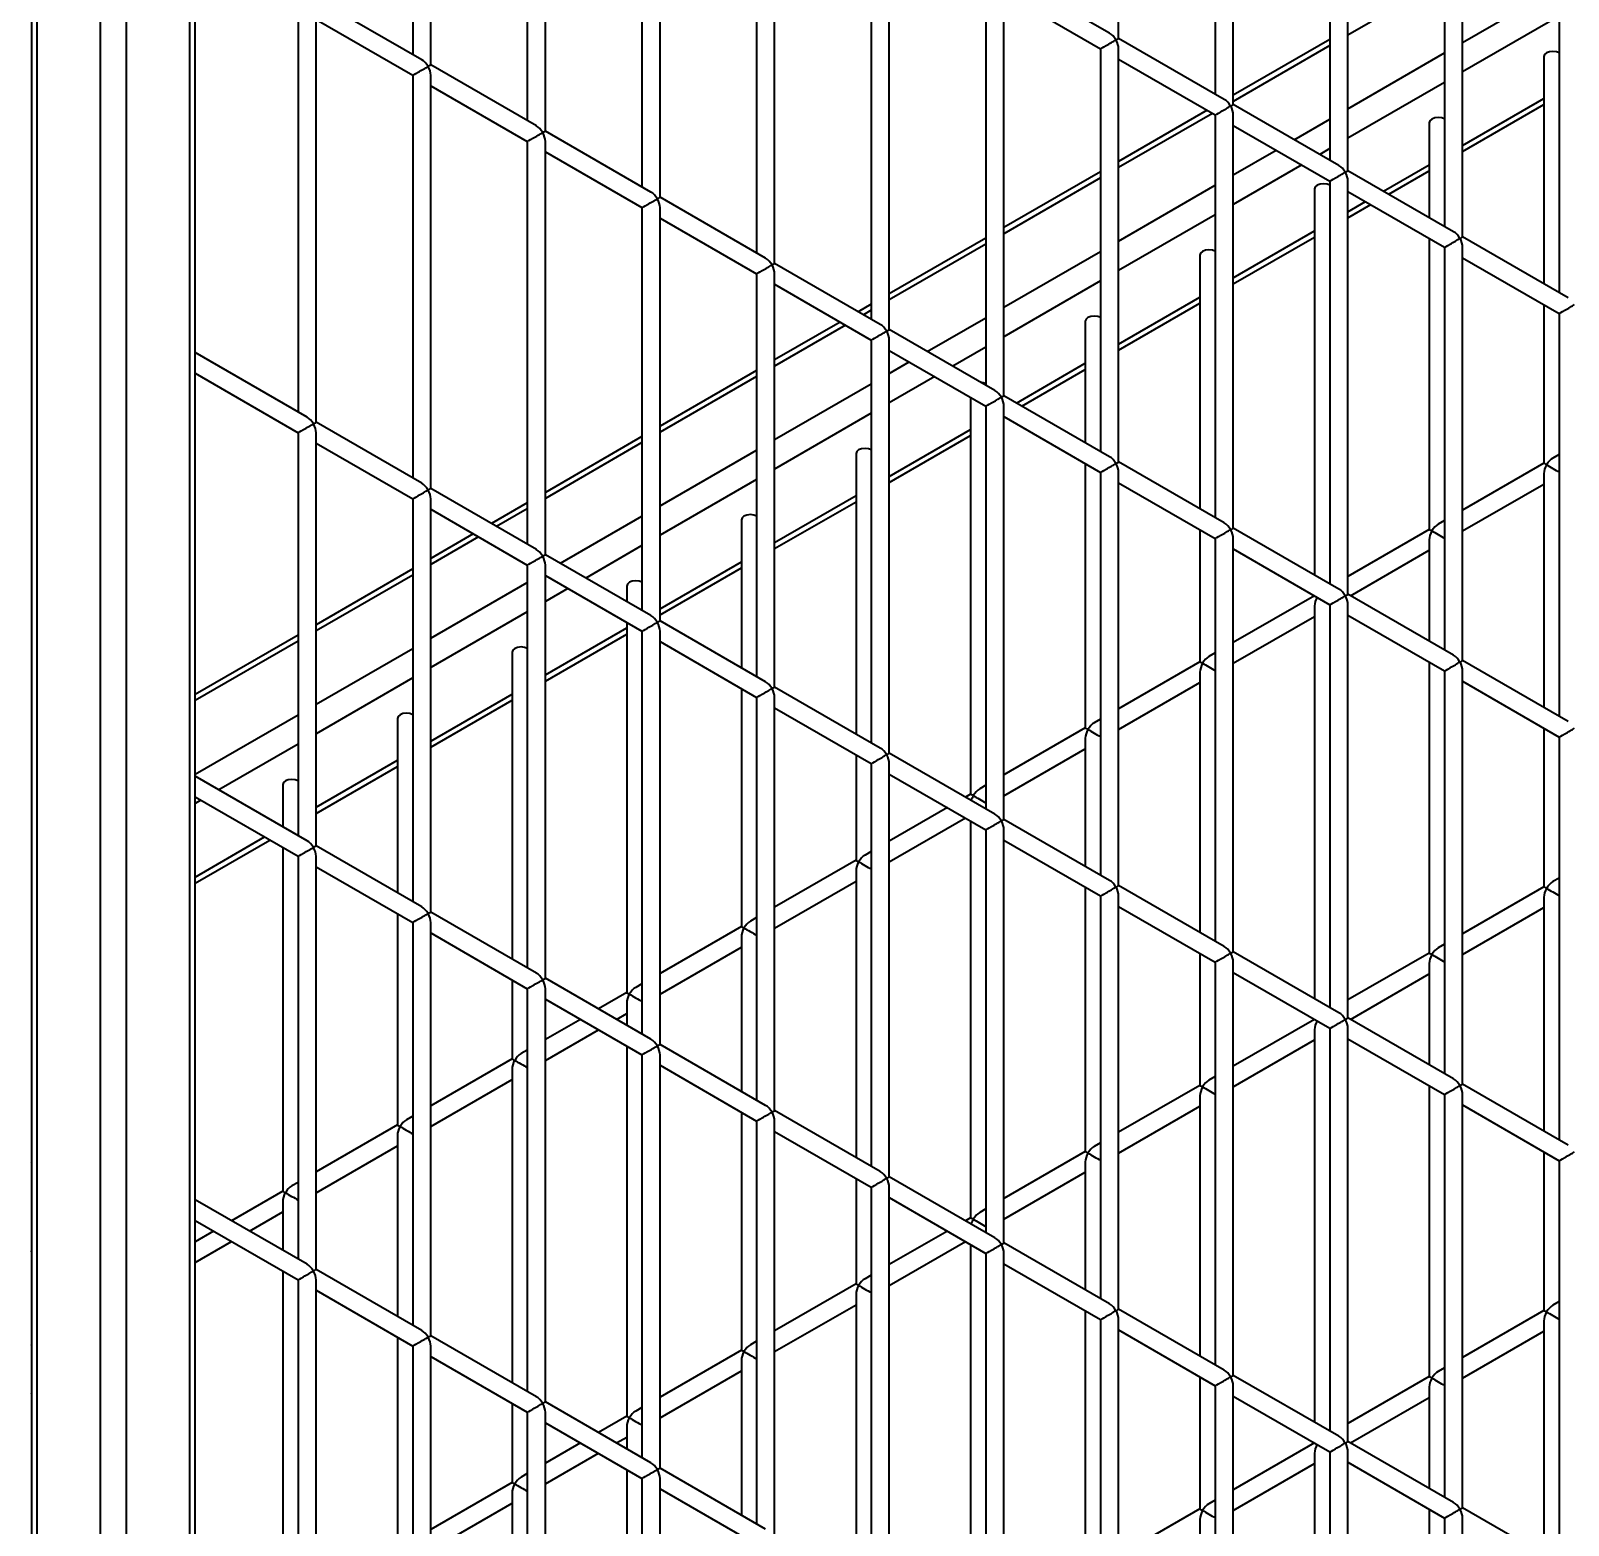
# Model space of a CAD drawing. Header units: millimetres. Extents: x 0 to 420, y 0 to 297.
# Drawn here: x 308.74 to 317.27, y 142.1 to 150.4 of the extents above; entities that cross this region are included whole.
import ezdxf

# ---------------------------------------------------------------- set-up
doc = ezdxf.new("R2010")
doc.units = ezdxf.units.MM

msp = doc.modelspace()

# ---------------------------------------------------------------- linework, layer by layer
at = {"color": 7, "linetype": 'Continuous', "lineweight": 40}
for p, q in [((309.1273, 131.9279), (309.1273, 161.3233)), ((309.2687, 161.2417), (309.2687, 132.0095)), ((309.6223, 132.2137), (309.6223, 160.6293)), ((309.6515, 132.2306), (309.6515, 160.5307)), ((308.7444, 158.3077), (308.7444, 135.0759)), ((314.7776, 150.354), (314.7776, 152.6478)), ((310.8592, 152.5005), (310.8592, 150.2643)), ((310.9592, 150.2066), (310.9592, 152.5005)), ((315.314, 152.2805), (315.314, 150.0443)), ((315.414, 149.9866), (315.414, 152.2805)), ((311.4956, 152.1331), (311.4956, 149.897)), ((311.5956, 149.8392), (311.5956, 152.1331)), ((315.9504, 151.9131), (315.9504, 149.6769)), ((316.0504, 149.6192), (316.0504, 151.9131)), ((312.132, 151.7658), (312.132, 149.5296)), ((312.232, 149.4718), (312.232, 151.7657)), ((316.5868, 151.5457), (316.5868, 149.3095)), ((316.6868, 149.2518), (316.6868, 151.5457)), ((312.7684, 151.3984), (312.7684, 149.1622)), ((312.8684, 149.1045), (312.8684, 151.3984)), ((317.2232, 151.1783), (317.2232, 148.9421)), ((313.4048, 151.031), (313.4048, 148.7948)), ((313.5048, 148.7371), (313.5048, 151.031)), ((314.7276, 150.3828), (314.1412, 150.7213)), ((314.0412, 150.6636), (314.0412, 148.4274)), ((314.1412, 148.3697), (314.1412, 150.6636)), ((310.9092, 150.2355), (310.3228, 150.574)), ((314.1412, 150.6059), (314.6776, 150.2962)), ((310.2228, 150.5163), (310.2228, 148.2801)), ((310.3228, 148.2224), (310.3228, 150.5163)), ((310.3228, 150.4585), (310.8592, 150.1489)), ((314.6776, 150.2962), (314.6776, 148.06)), ((315.364, 150.0154), (314.7776, 150.354)), ((314.7776, 148.0023), (314.7776, 150.2962)), ((315.9504, 150.3476), (315.414, 150.0379)), ((311.5456, 149.8681), (310.9592, 150.2066)), ((314.7776, 150.2385), (315.314, 149.9288)), ((317.1383, 150.2527), (317.1383, 148.9911)), ((310.8592, 150.1489), (310.8592, 147.9127)), ((310.9592, 147.855), (310.9592, 150.1489)), ((310.9592, 150.0911), (311.4956, 149.7815)), ((315.2695, 149.9545), (314.7776, 149.6706)), ((316.0004, 149.6481), (315.414, 149.9866)), ((316.6868, 149.7253), (317.1383, 149.986)), ((315.314, 149.9288), (315.314, 147.6927)), ((315.414, 147.6349), (315.414, 149.9288)), ((315.414, 149.8711), (315.9504, 149.5614)), ((316.5019, 149.8854), (316.5019, 149.3585)), ((311.4956, 149.7815), (311.4956, 147.5453)), ((312.182, 149.5007), (311.5956, 149.8392)), ((311.5956, 147.4876), (311.5956, 149.7815)), ((311.5956, 149.7238), (312.132, 149.4141)), ((314.6776, 149.6128), (314.1412, 149.3032)), ((316.6368, 149.2807), (316.0504, 149.6192)), ((316.2767, 149.4885), (316.5019, 149.6186)), ((315.8655, 149.518), (315.8655, 147.3743)), ((315.9504, 149.5614), (315.9504, 147.3253)), ((316.0504, 147.2675), (316.0504, 149.5614)), ((312.8184, 149.1333), (312.232, 149.4718)), ((316.0504, 149.5037), (316.5868, 149.1941)), ((316.0504, 149.3579), (316.1767, 149.4308)), ((312.132, 149.4141), (312.132, 147.1779)), ((312.232, 147.1202), (312.232, 149.4141)), ((312.232, 149.3564), (312.7684, 149.0467)), ((314.0412, 149.2454), (313.5048, 148.9358)), ((315.414, 148.9905), (315.8655, 149.2512)), ((316.5019, 149.243), (316.5019, 147.6279)), ((316.5868, 149.1941), (316.5868, 146.9579)), ((317.2732, 148.9133), (316.6868, 149.2518)), ((316.6868, 146.9002), (316.6868, 149.1941)), ((313.4548, 148.7659), (312.8684, 149.1045)), ((315.2291, 149.1506), (315.2291, 147.7416)), ((316.6868, 149.1363), (317.2232, 148.8267)), ((312.7684, 149.0467), (312.7684, 146.8106)), ((312.8684, 146.7528), (312.8684, 149.0467)), ((312.8684, 148.989), (313.4048, 148.6793)), ((313.4048, 148.8781), (313.3327, 148.8364)), ((314.7776, 148.6231), (315.2291, 148.8838)), ((317.1383, 148.8757), (317.1383, 147.9953)), ((313.2327, 148.7787), (312.8684, 148.5684)), ((314.5927, 148.7832), (314.5927, 148.109)), ((317.2232, 148.8267), (317.2232, 146.5905)), ((313.4048, 148.6793), (313.4048, 146.4432)), ((314.0912, 148.3986), (313.5048, 148.7371)), ((313.5048, 146.3854), (313.5048, 148.6793)), ((310.2728, 148.2512), (309.6515, 148.6099)), ((313.5048, 148.6216), (314.0412, 148.312)), ((309.6515, 148.4944), (310.2228, 148.1646)), ((312.7684, 148.5107), (312.232, 148.201)), ((314.2399, 148.3127), (314.5927, 148.5164)), ((313.9563, 148.3609), (313.9563, 146.1584)), ((314.7276, 148.0312), (314.1412, 148.3697)), ((314.0412, 148.312), (314.0412, 146.0758)), ((314.1412, 146.0181), (314.1412, 148.312)), ((314.1412, 148.2542), (314.6776, 147.9446)), ((310.2228, 148.1646), (310.2228, 145.9285)), ((310.9092, 147.8838), (310.3228, 148.2224)), ((310.3228, 145.8707), (310.3228, 148.1646)), ((313.5048, 147.8884), (313.9563, 148.149)), ((310.3228, 148.1069), (310.8592, 147.7972)), ((312.132, 148.1433), (311.5956, 147.8336)), ((313.3199, 148.0484), (313.3199, 146.4922)), ((314.5927, 147.9936), (314.5927, 146.5258)), ((315.364, 147.6638), (314.7776, 148.0023)), ((317.1383, 147.9953), (316.6868, 147.7346)), ((317.2232, 148.0443), (317.1883, 148.0242)), ((314.6776, 147.9446), (314.6776, 145.7084)), ((314.7776, 145.6507), (314.7776, 147.9446)), ((317.1383, 147.9376), (317.1383, 146.6395)), ((311.5456, 147.5165), (310.9592, 147.855)), ((314.7776, 147.8868), (315.314, 147.5772)), ((316.6868, 147.6192), (317.1383, 147.8798)), ((310.8592, 147.7972), (310.8592, 145.5611)), ((310.9592, 145.5033), (310.9592, 147.7972)), ((310.9592, 147.7395), (311.4956, 147.4299)), ((311.4956, 147.7759), (311.2959, 147.6606)), ((312.8684, 147.521), (313.3199, 147.7817)), ((312.6835, 147.6811), (312.6835, 146.8595)), ((316.0004, 147.2964), (315.414, 147.6349)), ((316.5868, 147.6769), (316.5519, 147.6568)), ((311.1959, 147.6029), (310.9592, 147.4662)), ((315.2291, 147.6262), (315.2291, 146.8931)), ((315.314, 147.5772), (315.314, 145.341)), ((315.414, 145.2833), (315.414, 147.5772)), ((316.5019, 147.6279), (316.0504, 147.3672)), ((316.5019, 147.5702), (316.5019, 147.0069)), ((312.182, 147.1491), (311.5956, 147.4876)), ((315.414, 147.5195), (315.9504, 147.2098)), ((316.064, 147.2597), (316.5019, 147.5124)), ((310.8592, 147.4085), (310.3228, 147.0989)), ((311.4956, 147.4299), (311.4956, 145.1937)), ((311.5956, 145.136), (311.5956, 147.4299)), ((312.232, 147.1536), (312.6835, 147.4143)), ((311.5956, 147.3721), (312.132, 147.0625)), ((312.0471, 147.3137), (312.0471, 147.2269)), ((315.864, 147.2597), (315.414, 146.9999)), ((315.9504, 147.2098), (315.9504, 144.9736)), ((316.6368, 146.929), (316.0504, 147.2675)), ((316.0504, 144.9159), (316.0504, 147.2098)), ((315.414, 146.8844), (315.8655, 147.1451)), ((315.8655, 147.2028), (315.8655, 145.0226)), ((316.0504, 147.1521), (316.5868, 146.8424)), ((310.2228, 147.0411), (309.6515, 146.7114)), ((311.5956, 146.7862), (312.0471, 147.0469)), ((312.0471, 147.1115), (312.0471, 145.0562)), ((312.132, 147.0625), (312.132, 144.8263)), ((312.8184, 146.7817), (312.232, 147.1202)), ((312.232, 144.7686), (312.232, 147.0625)), ((312.232, 147.0047), (312.7684, 146.6951)), ((311.4107, 146.9463), (311.4107, 145.2427)), ((315.2291, 146.8931), (314.7776, 146.6325)), ((315.314, 146.9421), (315.2791, 146.922)), ((316.5019, 146.8914), (316.5019, 145.2763)), ((317.2732, 146.5616), (316.6868, 146.9002)), ((315.2291, 146.8354), (315.2291, 145.39)), ((316.5868, 146.8424), (316.5868, 144.6063)), ((316.6868, 144.5485), (316.6868, 146.8424)), ((316.6868, 146.7847), (317.2232, 146.475)), ((312.6835, 146.7441), (312.6835, 145.4236)), ((313.4548, 146.4143), (312.8684, 146.7528)), ((314.7776, 146.517), (315.2291, 146.7777)), ((310.9592, 146.4188), (311.4107, 146.6795)), ((312.7684, 146.6951), (312.7684, 144.4589)), ((312.8684, 144.4012), (312.8684, 146.6951)), ((312.8684, 146.6374), (313.4048, 146.3277)), ((310.7743, 146.5789), (310.7743, 145.6101)), ((314.5927, 146.5258), (314.1412, 146.2651)), ((314.6776, 146.5747), (314.6427, 146.5546)), ((314.5927, 146.468), (314.5927, 145.7574)), ((317.1383, 146.524), (317.1383, 145.6437)), ((317.2232, 146.475), (317.2232, 144.2389)), ((313.3199, 146.3767), (313.3199, 145.791)), ((314.0912, 146.0469), (313.5048, 146.3854)), ((314.1412, 146.1496), (314.5927, 146.4103)), ((310.3228, 146.0515), (310.7743, 146.3121)), ((313.4048, 146.3277), (313.4048, 144.0915)), ((313.5048, 144.0338), (313.5048, 146.3277)), ((313.5048, 146.27), (314.0412, 145.9603)), ((310.2728, 145.8996), (309.6515, 146.2582)), ((310.1379, 146.2115), (310.1379, 145.9774)), ((314.0412, 146.2074), (314.0063, 146.1872)), ((309.6515, 146.1428), (310.2228, 145.813)), ((313.9563, 146.1584), (313.9272, 146.1416)), ((313.8272, 146.0838), (313.5048, 145.8977)), ((313.5048, 145.7822), (313.9272, 146.0261)), ((314.7276, 145.6795), (314.1412, 146.0181)), ((313.9563, 146.0093), (313.9563, 143.8067)), ((314.0412, 145.9603), (314.0412, 143.7242)), ((314.1412, 143.6664), (314.1412, 145.9603)), ((309.6515, 145.664), (310.0663, 145.9034)), ((310.1379, 145.862), (310.1379, 143.9541)), ((310.9092, 145.5322), (310.3228, 145.8707)), ((314.1412, 145.9026), (314.6776, 145.5929)), ((310.2228, 145.813), (310.2228, 143.5768)), ((310.3228, 143.5191), (310.3228, 145.813)), ((313.3199, 145.791), (312.8684, 145.5303)), ((313.4048, 145.84), (313.3699, 145.8199)), ((310.3228, 145.7553), (310.8592, 145.4456)), ((312.8684, 145.4149), (313.3199, 145.6755)), ((313.3199, 145.7333), (313.3199, 144.1405)), ((317.2232, 145.6926), (317.1883, 145.6725)), ((314.5927, 145.6419), (314.5927, 144.1741)), ((314.6776, 145.5929), (314.6776, 143.3568)), ((315.364, 145.3122), (314.7776, 145.6507)), ((314.7776, 143.299), (314.7776, 145.5929)), ((317.1383, 145.6437), (316.6868, 145.383)), ((311.5456, 145.1648), (310.9592, 145.5033)), ((314.7776, 145.5352), (315.314, 145.2256)), ((316.6868, 145.2675), (317.1383, 145.5282)), ((317.1383, 145.5859), (317.1383, 144.2879)), ((310.7743, 145.4946), (310.7743, 144.3215)), ((310.8592, 145.4456), (310.8592, 143.2094)), ((310.9592, 143.1517), (310.9592, 145.4456)), ((312.6835, 145.4236), (312.232, 145.1629)), ((312.7684, 145.4726), (312.7335, 145.4525)), ((310.9592, 145.3879), (311.4956, 145.0782)), ((312.6835, 145.3659), (312.6835, 144.5079)), ((312.232, 145.0475), (312.6835, 145.3081)), ((315.2291, 145.2745), (315.2291, 144.5415)), ((316.0004, 144.9448), (315.414, 145.2833)), ((316.5019, 145.2763), (316.0504, 145.0156)), ((316.5868, 145.3253), (316.5519, 145.3051)), ((315.314, 145.2256), (315.314, 142.9894)), ((315.414, 142.9317), (315.414, 145.2256)), ((315.414, 145.1678), (315.9504, 144.8582)), ((316.064, 144.908), (316.5019, 145.1608)), ((316.5019, 145.2185), (316.5019, 144.6552)), ((311.4107, 145.1272), (311.4107, 144.6888)), ((311.4956, 145.0782), (311.4956, 142.842)), ((312.182, 144.7974), (311.5956, 145.136)), ((311.5956, 142.7843), (311.5956, 145.0782)), ((312.132, 145.1052), (312.0971, 145.0851)), ((311.5956, 145.0205), (312.132, 144.7108)), ((312.0471, 145.0562), (311.8904, 144.9658)), ((312.0471, 144.9985), (312.0471, 144.8753)), ((311.7904, 144.908), (311.5956, 144.7956)), ((311.9904, 144.908), (312.0471, 144.9408)), ((315.864, 144.908), (315.414, 144.6482)), ((316.6368, 144.5774), (316.0504, 144.9159)), ((311.5956, 144.6801), (311.8904, 144.8503)), ((315.8655, 144.8512), (315.8655, 142.671)), ((315.9504, 144.8582), (315.9504, 142.622)), ((316.0504, 142.5643), (316.0504, 144.8582)), ((311.4956, 144.7378), (311.4607, 144.7177)), ((312.0471, 144.7598), (312.0471, 142.7046)), ((312.8184, 144.4301), (312.232, 144.7686)), ((315.414, 144.5328), (315.8655, 144.7934)), ((316.0504, 144.8004), (316.5868, 144.4908)), ((311.4107, 144.6888), (310.9592, 144.4282)), ((312.132, 144.7108), (312.132, 142.4747)), ((312.232, 142.4169), (312.232, 144.7108)), ((312.232, 144.6531), (312.7684, 144.3435)), ((310.9592, 144.3127), (311.4107, 144.5734)), ((311.4107, 144.6311), (311.4107, 142.891)), ((315.314, 144.5905), (315.2791, 144.5704)), ((315.2291, 144.5415), (314.7776, 144.2808)), ((315.2291, 144.4838), (315.2291, 143.0384)), ((316.5019, 144.5398), (316.5019, 142.9246)), ((316.5868, 144.4908), (316.5868, 142.2546)), ((317.2732, 144.21), (316.6868, 144.5485)), ((316.6868, 142.1969), (316.6868, 144.4908)), ((312.6835, 144.3924), (312.6835, 143.072)), ((313.4548, 144.0627), (312.8684, 144.4012)), ((314.7776, 144.1654), (315.2291, 144.426)), ((316.6868, 144.4331), (317.2232, 144.1234)), ((310.7743, 144.3215), (310.3228, 144.0608)), ((310.8592, 144.3704), (310.8243, 144.3503)), ((312.7684, 144.3435), (312.7684, 142.1073)), ((312.8684, 142.0496), (312.8684, 144.3435)), ((310.7743, 144.2637), (310.7743, 143.2584)), ((312.8684, 144.2857), (313.4048, 143.9761)), ((314.6776, 144.2231), (314.6427, 144.203)), ((310.3228, 143.9453), (310.7743, 144.206)), ((314.5927, 144.1741), (314.1412, 143.9135)), ((317.1383, 144.1724), (317.1383, 143.292)), ((308.7444, 144.1125), (308.7394, 144.1096)), ((314.1412, 143.798), (314.5927, 144.0587)), ((314.5927, 144.1164), (314.5927, 143.4058)), ((317.2232, 144.1234), (317.2232, 141.8872)), ((310.2228, 144.0031), (310.1879, 143.9829)), ((313.3199, 144.0251), (313.3199, 143.4394)), ((313.4048, 143.9761), (313.4048, 141.7399)), ((314.0912, 143.6953), (313.5048, 144.0338)), ((313.5048, 141.6822), (313.5048, 143.9761)), ((310.2728, 143.548), (309.6515, 143.9066)), ((310.1379, 143.9541), (309.8536, 143.7899)), ((310.1379, 143.8963), (310.1379, 143.6258)), ((313.5048, 143.9183), (314.0412, 143.6087)), ((309.9536, 143.7322), (310.1379, 143.8386)), ((313.9563, 143.8067), (313.9272, 143.7899)), ((314.0412, 143.8557), (314.0063, 143.8356)), ((309.6515, 143.7911), (310.2228, 143.4613)), ((309.7536, 143.7322), (309.6515, 143.6733)), ((313.8272, 143.7322), (313.5048, 143.5461)), ((309.6515, 143.5578), (309.8536, 143.6745)), ((313.5048, 143.4306), (313.9272, 143.6745)), ((313.9563, 143.6577), (313.9563, 141.4551)), ((314.7276, 143.3279), (314.1412, 143.6664)), ((308.7394, 143.6197), (308.7444, 143.6226)), ((308.7394, 143.5941), (308.7444, 143.5932)), ((314.0412, 143.6087), (314.0412, 141.3725)), ((314.1412, 141.3148), (314.1412, 143.6087)), ((314.1412, 143.551), (314.6776, 143.2413)), ((310.1379, 143.5103), (310.1379, 141.6024)), ((310.2228, 143.4614), (310.2228, 141.2252)), ((310.9092, 143.1806), (310.3228, 143.5191)), ((310.3228, 141.1674), (310.3228, 143.4613)), ((313.4048, 143.4883), (313.3699, 143.4682)), ((310.3228, 143.4036), (310.8592, 143.094)), ((313.3199, 143.4394), (312.8684, 143.1787)), ((313.3199, 143.3816), (313.3199, 141.7889)), ((312.8684, 143.0632), (313.3199, 143.3239)), ((314.5927, 143.2903), (314.5927, 141.8225)), ((315.364, 142.9605), (314.7776, 143.299)), ((317.1383, 143.292), (316.6868, 143.0314)), ((317.2232, 143.341), (317.1883, 143.3209)), ((314.6776, 143.2413), (314.6776, 141.0051)), ((314.7776, 140.9474), (314.7776, 143.2413)), ((317.1383, 143.2343), (317.1383, 141.9362)), ((310.7743, 143.143), (310.7743, 141.9698)), ((311.5456, 142.8132), (310.9592, 143.1517)), ((312.7684, 143.121), (312.7335, 143.1008)), ((314.7776, 143.1836), (315.314, 142.8739)), ((316.6868, 142.9159), (317.1383, 143.1766)), ((308.7394, 143.1042), (308.7444, 143.1033)), ((310.8592, 143.094), (310.8592, 140.8578)), ((310.9592, 140.8001), (310.9592, 143.094)), ((310.9592, 143.0362), (311.4956, 142.7266)), ((312.6835, 143.072), (312.232, 142.8113)), ((312.232, 142.6958), (312.6835, 142.9565)), ((312.6835, 143.0142), (312.6835, 142.1563)), ((316.5868, 142.9736), (316.5519, 142.9535)), ((315.2291, 142.9229), (315.2291, 142.1899)), ((315.314, 142.8739), (315.314, 140.6377)), ((316.0004, 142.5931), (315.414, 142.9317)), ((315.414, 140.58), (315.414, 142.8739)), ((316.5019, 142.9246), (316.0504, 142.664)), ((316.5019, 142.8669), (316.5019, 142.3036)), ((308.7444, 142.8286), (308.7394, 142.8277)), ((311.4107, 142.7756), (311.4107, 142.3372)), ((312.182, 142.4458), (311.5956, 142.7843)), ((315.414, 142.8162), (315.9504, 142.5065)), ((316.064, 142.5564), (316.5019, 142.8092)), ((311.4956, 142.7266), (311.4956, 140.4904)), ((311.5956, 140.4327), (311.5956, 142.7266)), ((312.0471, 142.7046), (311.8904, 142.6141)), ((312.132, 142.7536), (312.0971, 142.7335)), ((311.5956, 142.6689), (312.132, 142.3592)), ((312.0471, 142.6469), (312.0471, 142.5236)), ((311.7904, 142.5564), (311.5956, 142.4439)), ((311.9904, 142.5564), (312.0471, 142.5891)), ((315.864, 142.5564), (315.414, 142.2966)), ((316.6368, 142.2258), (316.0504, 142.5643)), ((311.5956, 142.3285), (311.8904, 142.4987)), ((315.414, 142.1811), (315.8655, 142.4418)), ((315.8655, 142.4995), (315.8655, 140.3193)), ((315.9504, 142.5065), (315.9504, 140.2704)), ((316.0504, 140.2126), (316.0504, 142.5065)), ((316.0504, 142.4488), (316.5868, 142.1392)), ((311.4956, 142.3862), (311.4607, 142.3661)), ((312.0471, 142.4082), (312.0471, 140.353)), ((312.132, 142.3592), (312.132, 140.123)), ((312.8184, 142.0784), (312.232, 142.4169)), ((312.232, 140.0653), (312.232, 142.3592)), ((311.4107, 142.3372), (310.9592, 142.0765)), ((311.4107, 142.2795), (311.4107, 140.5394)), ((312.232, 142.3015), (312.7684, 141.9918)), ((310.9592, 141.9611), (311.4107, 142.2217)), ((315.2291, 142.1899), (314.7776, 141.9292)), ((315.314, 142.2389), (315.2791, 142.2187)), ((316.5019, 142.1881), (316.5019, 140.573)), ((317.2732, 141.8584), (316.6868, 142.1969)), ((315.2291, 142.1321), (315.2291, 140.6867)), ((316.5868, 142.1392), (316.5868, 139.903)), ((316.6868, 139.8452), (316.6868, 142.1391))]:
    msp.add_line(p, q, dxfattribs=at)
at = {"color": 8, "linetype": 'Continuous', "lineweight": 40}
for p, q in [((308.7737, 158.3143), (308.7737, 135.0667)), ((316.5868, 150.6811), (316.0504, 150.3715)), ((316.6868, 150.3306), (317.2232, 150.6403)), ((317.2232, 150.477), (316.6868, 150.1673)), ((315.9504, 150.3138), (315.414, 150.0041)), ((316.0504, 149.9632), (316.5868, 150.2729)), ((316.5868, 150.1096), (316.0504, 149.7999)), ((316.6868, 149.7591), (317.1383, 150.0198)), ((315.2988, 149.9376), (314.7776, 149.6367)), ((315.7524, 149.7912), (315.9504, 149.9055)), ((315.414, 149.5958), (315.6524, 149.7335)), ((315.9504, 149.7422), (315.8938, 149.7096)), ((315.7938, 149.6518), (315.414, 149.4325)), ((316.2474, 149.5055), (316.5019, 149.6524)), ((314.6776, 149.579), (314.1412, 149.2693)), ((314.7776, 149.2285), (315.314, 149.5381)), ((316.0504, 149.3917), (316.1474, 149.4477)), ((315.314, 149.3748), (314.7776, 149.0652)), ((315.414, 149.0243), (315.8655, 149.285)), ((314.0412, 149.2116), (313.5048, 148.902)), ((314.1412, 148.8611), (314.6776, 149.1707)), ((314.6776, 149.0074), (314.1412, 148.6978)), ((314.7776, 148.657), (315.2291, 148.9176)), ((313.4048, 148.8442), (313.362, 148.8195)), ((313.262, 148.7618), (312.8684, 148.5346)), ((313.7156, 148.6154), (314.0412, 148.8033)), ((314.0412, 148.64), (313.857, 148.5337)), ((313.5048, 148.4937), (313.6156, 148.5577)), ((314.2106, 148.3296), (314.5927, 148.5502)), ((312.7684, 148.4768), (312.232, 148.1672)), ((312.8684, 148.1263), (313.4048, 148.436)), ((313.757, 148.476), (313.5048, 148.3304)), ((313.4048, 148.2727), (312.8684, 147.963)), ((313.5048, 147.9222), (313.9563, 148.1829)), ((312.132, 148.1095), (311.5956, 147.7998)), ((312.232, 147.7589), (312.7684, 148.0686)), ((312.7684, 147.9053), (312.232, 147.5956)), ((312.8684, 147.5548), (313.3199, 147.8155)), ((311.4956, 147.7421), (311.3252, 147.6437)), ((311.6788, 147.4396), (312.132, 147.7012)), ((311.2252, 147.586), (310.9592, 147.4324)), ((312.132, 147.5379), (311.8202, 147.3579)), ((312.232, 147.1874), (312.6835, 147.4481)), ((310.8592, 147.3747), (310.3228, 147.065)), ((310.9592, 147.0242), (311.4956, 147.3338)), ((311.7202, 147.3002), (311.5956, 147.2282)), ((311.4956, 147.1705), (310.9592, 146.8609)), ((311.5956, 146.82), (312.0471, 147.0807)), ((310.2228, 147.0073), (309.6515, 146.6775)), ((310.3228, 146.6568), (310.8592, 146.9664)), ((310.8592, 146.8031), (310.3228, 146.4935)), ((310.9592, 146.4527), (311.4107, 146.7133)), ((309.6515, 146.2693), (310.2228, 146.599)), ((310.2228, 146.4357), (309.7834, 146.1821)), ((310.3228, 146.0853), (310.7743, 146.3459)), ((309.6834, 146.1244), (309.6515, 146.106)), ((310.137, 145.978), (310.1379, 145.9786)), ((309.6515, 145.6978), (310.037, 145.9203))]:
    msp.add_line(p, q, dxfattribs=at)
at = {"color": 7, "linetype": 'Continuous', "lineweight": 40, "flags": 128}
for points in [[(317.2237, 150.2732), (317.2074, 150.2794), (317.1883, 150.2816), (317.1692, 150.2794), (317.1529, 150.2732), (317.1421, 150.2638), (317.1383, 150.2527)], [(316.5873, 149.9058), (316.571, 149.912), (316.5519, 149.9142), (316.5328, 149.912), (316.5165, 149.9058), (316.5057, 149.8964), (316.5019, 149.8854)], [(315.9509, 149.5384), (315.9346, 149.5446), (315.9155, 149.5468), (315.8964, 149.5446), (315.8802, 149.5384), (315.8693, 149.529), (315.8655, 149.518)], [(315.3145, 149.171), (315.2982, 149.1773), (315.2791, 149.1795), (315.26, 149.1773), (315.2438, 149.171), (315.2329, 149.1616), (315.2291, 149.1506)], [(314.6781, 148.8036), (314.6619, 148.8099), (314.6427, 148.8121), (314.6236, 148.8099), (314.6074, 148.8036), (314.5965, 148.7943), (314.5927, 148.7832)], [(314.0417, 148.4362), (314.0255, 148.4425), (314.0115, 148.4445)], [(313.4053, 148.0689), (313.3891, 148.0751), (313.3699, 148.0773), (313.3508, 148.0751), (313.3346, 148.0689), (313.3237, 148.0595), (313.3199, 148.0484)], [(312.7689, 147.7015), (312.7527, 147.7077), (312.7335, 147.7099), (312.7144, 147.7077), (312.6982, 147.7015), (312.6873, 147.6921), (312.6835, 147.6811)], [(312.1325, 147.3341), (312.1163, 147.3403), (312.0971, 147.3425), (312.078, 147.3403), (312.0618, 147.3341), (312.0509, 147.3247), (312.0471, 147.3137)], [(311.4961, 146.9667), (311.4799, 146.973), (311.4607, 146.9752), (311.4416, 146.973), (311.4254, 146.9667), (311.4145, 146.9573), (311.4107, 146.9463)], [(310.8597, 146.5993), (310.8435, 146.6056), (310.8243, 146.6078), (310.8052, 146.6056), (310.789, 146.5993), (310.7781, 146.59), (310.7743, 146.5789)], [(310.2233, 146.2319), (310.2071, 146.2382), (310.1879, 146.2404), (310.1688, 146.2382), (310.1526, 146.2319), (310.1418, 146.2226), (310.1379, 146.2115)]]:
    msp.add_lwpolyline(points, dxfattribs=at)
at = {"color": 7, "linetype": 'Continuous', "lineweight": 40}
for centre, major_axis, ratio, start_param, end_param in [((314.7276, 150.3251), (-0.0354, 0.0612), 0.577335, 4.712348, 5.497828), ((314.7276, 150.3251), (0.05, 0.0289), 0.00007, 3.141552, 5.497747), ((314.7276, 150.3251), (0.05, 0.0289), 0.00007, 5.497747, 6.283145), ((314.7276, 150.3251), (-0.0354, 0.0612), 0.577335, 3.92695, 4.712348), ((310.9092, 150.1777), (0.05, 0.0289), 0.00007, 3.141552, 5.497747), ((310.9092, 150.1777), (-0.0354, 0.0612), 0.577335, 4.712348, 5.497828), ((310.9092, 150.1777), (0.05, 0.0289), 0.00007, 5.497747, 6.283145), ((310.9092, 150.1777), (-0.0354, 0.0612), 0.577335, 3.92695, 4.712348), ((315.364, 149.9577), (0.05, 0.0289), 0.00007, 3.141552, 5.497747), ((315.364, 149.9577), (-0.0354, 0.0612), 0.577335, 4.712348, 5.497828), ((315.364, 149.9577), (0.05, 0.0289), 0.00007, 5.497747, 6.283145), ((315.364, 149.9577), (-0.0354, 0.0612), 0.577335, 3.92695, 4.712348), ((311.5456, 149.8104), (-0.0354, 0.0612), 0.577335, 4.712348, 5.497828), ((311.5456, 149.8104), (0.05, 0.0289), 0.00007, 3.141552, 5.497747), ((311.5456, 149.8104), (0.05, 0.0289), 0.00007, 5.497747, 6.283145), ((311.5456, 149.8104), (-0.0354, 0.0612), 0.577335, 3.92695, 4.712348), ((316.0004, 149.5903), (0.05, 0.0289), 0.00007, 3.141552, 5.497747), ((316.0004, 149.5903), (-0.0354, 0.0612), 0.577335, 4.712348, 5.497828), ((316.0004, 149.5903), (0.05, 0.0289), 0.00007, 5.497747, 6.283145), ((316.0004, 149.5903), (-0.0354, 0.0612), 0.577335, 3.92695, 4.712348), ((312.182, 149.443), (0.05, 0.0289), 0.00007, 3.141552, 5.497747), ((312.182, 149.443), (-0.0354, 0.0612), 0.577335, 4.712348, 5.497828), ((312.182, 149.443), (0.05, 0.0289), 0.00007, 5.497747, 6.283145), ((312.182, 149.443), (-0.0354, 0.0612), 0.577335, 3.92695, 4.712348), ((316.6368, 149.2229), (-0.0354, 0.0612), 0.577335, 4.712348, 5.497828), ((316.6368, 149.2229), (0.05, 0.0289), 0.00007, 3.141552, 5.497747), ((316.6368, 149.2229), (0.05, 0.0289), 0.00007, 5.497747, 6.283145), ((316.6368, 149.2229), (-0.0354, 0.0612), 0.577335, 3.92695, 4.712348), ((312.8184, 149.0756), (0.05, 0.0289), 0.00007, 3.141552, 5.497747), ((312.8184, 149.0756), (-0.0354, 0.0612), 0.577335, 4.712348, 5.497828), ((312.8184, 149.0756), (0.05, 0.0289), 0.00007, 5.497747, 6.283145), ((312.8184, 149.0756), (-0.0354, 0.0612), 0.577335, 3.92695, 4.712348), ((317.2732, 148.8555), (0.05, 0.0289), 0.00007, 3.141552, 5.497747), ((313.4548, 148.7082), (-0.0354, 0.0612), 0.577335, 4.712348, 5.497828), ((313.4548, 148.7082), (0.05, 0.0289), 0.00007, 3.141552, 5.497747), ((313.4548, 148.7082), (0.05, 0.0289), 0.00007, 5.497747, 6.283145), ((313.4548, 148.7082), (-0.0354, 0.0612), 0.577335, 3.92695, 4.712348), ((314.0912, 148.3408), (0.05, 0.0289), 0.00007, 3.141552, 5.497747), ((314.0912, 148.3408), (-0.0354, 0.0612), 0.577335, 4.712348, 5.497828), ((314.0912, 148.3408), (0.05, 0.0289), 0.00007, 5.497747, 6.283145), ((314.0912, 148.3408), (-0.0354, 0.0612), 0.577335, 3.92695, 4.712348), ((310.2728, 148.1935), (-0.0354, 0.0612), 0.577335, 4.712348, 5.497828), ((310.2728, 148.1935), (0.05, 0.0289), 0.00007, 3.141552, 5.497747), ((310.2728, 148.1935), (0.05, 0.0289), 0.00007, 5.497747, 6.283145), ((310.2728, 148.1935), (-0.0354, 0.0612), 0.577335, 3.92695, 4.712348), ((314.7276, 147.9734), (0.05, 0.0289), 0.00007, 3.141552, 5.497747), ((314.7276, 147.9734), (-0.0354, 0.0612), 0.577335, 4.712348, 5.497828), ((314.7276, 147.9734), (0.05, 0.0289), 0.00007, 5.497747, 6.283145), ((314.7276, 147.9734), (-0.0354, 0.0612), 0.577335, 3.92695, 4.712348), ((317.1883, 147.9664), (0.05, -0.0289), 0.00007, 3.141633, 3.927031), ((317.1883, 147.9664), (0.0354, 0.0612), 0.577335, 1.570837, 2.356235), ((317.1883, 147.9664), (0.0354, 0.0612), 0.577335, 0.785358, 1.570837), ((317.1883, 147.9664), (0.05, -0.0289), 0.00007, 3.927031, 5.483713), ((310.9092, 147.8261), (0.05, 0.0289), 0.00007, 3.141552, 5.497747), ((310.9092, 147.8261), (-0.0354, 0.0612), 0.577335, 4.712348, 5.497828), ((310.9092, 147.8261), (0.05, 0.0289), 0.00007, 5.497747, 6.283145), ((310.9092, 147.8261), (-0.0354, 0.0612), 0.577335, 3.92695, 4.712348), ((315.364, 147.6061), (-0.0354, 0.0612), 0.577335, 4.712348, 5.497828), ((315.364, 147.6061), (0.05, 0.0289), 0.00007, 5.497747, 6.283145), ((316.5519, 147.599), (0.0354, 0.0612), 0.577335, 0.785358, 1.570837), ((315.364, 147.6061), (0.05, 0.0289), 0.00007, 3.141552, 5.497747), ((315.364, 147.6061), (-0.0354, 0.0612), 0.577335, 3.92695, 4.712348), ((316.5519, 147.599), (0.05, -0.0289), 0.00007, 3.141633, 3.927031), ((316.5519, 147.599), (0.0354, 0.0612), 0.577335, 1.570837, 2.356235), ((316.5519, 147.599), (0.05, -0.0289), 0.00007, 3.927031, 5.483713), ((311.5456, 147.4587), (0.05, 0.0289), 0.00007, 3.141552, 5.497747), ((311.5456, 147.4587), (-0.0354, 0.0612), 0.577335, 4.712348, 5.497828), ((311.5456, 147.4587), (0.05, 0.0289), 0.00007, 5.497747, 6.283145), ((311.5456, 147.4587), (-0.0354, 0.0612), 0.577335, 3.92695, 4.712348), ((316.0004, 147.2387), (-0.0354, 0.0612), 0.577335, 4.712348, 5.497828), ((315.9155, 147.2317), (0.0354, 0.0612), 0.577335, 1.570837, 2.356235), ((316.0004, 147.2387), (0.05, 0.0289), 0.00007, 3.141552, 5.497747), ((316.0004, 147.2387), (0.05, 0.0289), 0.00007, 5.497747, 6.283145), ((316.0004, 147.2387), (-0.0354, 0.0612), 0.577335, 3.92695, 4.712348), ((312.182, 147.0913), (-0.0354, 0.0612), 0.577335, 4.712348, 5.497828), ((312.182, 147.0913), (0.05, 0.0289), 0.00007, 3.141552, 5.497747), ((312.182, 147.0913), (0.05, 0.0289), 0.00007, 5.497747, 6.283145), ((312.182, 147.0913), (-0.0354, 0.0612), 0.577335, 3.92695, 4.712348), ((315.2791, 146.8643), (0.05, -0.0289), 0.00007, 3.141633, 3.927031), ((315.2791, 146.8643), (0.0354, 0.0612), 0.577335, 1.570837, 2.356235), ((315.2791, 146.8643), (0.0354, 0.0612), 0.577335, 0.785358, 1.570837), ((315.2791, 146.8643), (0.05, -0.0289), 0.00007, 3.927031, 5.483713), ((316.6368, 146.8713), (0.05, 0.0289), 0.00007, 3.141552, 5.497747), ((316.6368, 146.8713), (-0.0354, 0.0612), 0.577335, 4.712348, 5.497828), ((316.6368, 146.8713), (0.05, 0.0289), 0.00007, 5.497747, 6.283145), ((316.6368, 146.8713), (-0.0354, 0.0612), 0.577335, 3.92695, 4.712348), ((312.8184, 146.724), (-0.0354, 0.0612), 0.577335, 4.712348, 5.497828), ((312.8184, 146.724), (0.05, 0.0289), 0.00007, 3.141552, 5.497747), ((312.8184, 146.724), (0.05, 0.0289), 0.00007, 5.497747, 6.283145), ((312.8184, 146.724), (-0.0354, 0.0612), 0.577335, 3.92695, 4.712348), ((314.6427, 146.4969), (0.05, -0.0289), 0.00007, 3.141633, 3.927031), ((314.6427, 146.4969), (0.0354, 0.0612), 0.577335, 0.785358, 1.570837), ((314.6427, 146.4969), (0.0354, 0.0612), 0.577335, 1.570837, 2.356235), ((314.6427, 146.4969), (0.05, -0.0289), 0.00007, 3.927031, 5.483713), ((317.2732, 146.5039), (0.05, 0.0289), 0.00007, 3.141552, 5.497747), ((313.4548, 146.3566), (0.05, 0.0289), 0.00007, 3.141552, 5.497747), ((313.4548, 146.3566), (-0.0354, 0.0612), 0.577335, 4.712348, 5.497828), ((313.4548, 146.3566), (0.05, 0.0289), 0.00007, 5.497747, 6.283145), ((313.4548, 146.3566), (-0.0354, 0.0612), 0.577335, 3.92695, 4.712348), ((314.0063, 146.1295), (0.0354, 0.0612), 0.577335, 0.785358, 1.570837), ((314.0063, 146.1295), (0.05, -0.0289), 0.00007, 3.141633, 3.927031), ((314.0063, 146.1295), (0.0354, 0.0612), 0.577335, 1.570837, 1.994966), ((314.0063, 146.1295), (0.05, -0.0289), 0.00007, 3.927031, 5.483713), ((314.0912, 145.9892), (-0.0354, 0.0612), 0.577335, 4.712348, 5.497828), ((314.0912, 145.9892), (0.05, 0.0289), 0.00007, 5.497747, 6.283145), ((314.0912, 145.9892), (0.05, 0.0289), 0.00007, 3.141552, 5.497747), ((314.0912, 145.9892), (-0.0354, 0.0612), 0.577335, 3.92695, 4.712348), ((310.2728, 145.8419), (0.05, 0.0289), 0.00007, 3.141552, 5.497747), ((310.2728, 145.8419), (-0.0354, 0.0612), 0.577335, 4.712348, 5.497828), ((310.2728, 145.8419), (0.05, 0.0289), 0.00007, 5.497747, 6.283145), ((310.2728, 145.8419), (-0.0354, 0.0612), 0.577335, 3.92695, 4.712348), ((313.3699, 145.7621), (0.05, -0.0289), 0.00007, 3.141633, 3.927031), ((313.3699, 145.7621), (0.0354, 0.0612), 0.577335, 1.570837, 2.356235), ((313.3699, 145.7621), (0.0354, 0.0612), 0.577335, 0.785358, 1.570837), ((313.3699, 145.7621), (0.05, -0.0289), 0.00007, 3.927031, 5.483713), ((314.7276, 145.6218), (-0.0354, 0.0612), 0.577335, 4.712348, 5.497828), ((317.1883, 145.6148), (0.0354, 0.0612), 0.577335, 0.785358, 1.570837), ((314.7276, 145.6218), (0.05, 0.0289), 0.00007, 3.141552, 5.497747), ((314.7276, 145.6218), (0.05, 0.0289), 0.00007, 5.497747, 6.283145), ((314.7276, 145.6218), (-0.0354, 0.0612), 0.577335, 3.92695, 4.712348), ((317.1883, 145.6148), (0.05, -0.0289), 0.00007, 3.141633, 3.927031), ((317.1883, 145.6148), (0.0354, 0.0612), 0.577335, 1.570837, 2.356235), ((317.1883, 145.6148), (0.05, -0.0289), 0.00007, 3.927031, 5.483713), ((310.9092, 145.4745), (-0.0354, 0.0612), 0.577335, 4.712348, 5.497828), ((310.9092, 145.4745), (0.05, 0.0289), 0.00007, 5.497747, 6.283145), ((310.9092, 145.4745), (0.05, 0.0289), 0.00007, 3.141552, 5.497747), ((310.9092, 145.4745), (-0.0354, 0.0612), 0.577335, 3.92695, 4.712348), ((312.7335, 145.3947), (0.05, -0.0289), 0.00007, 3.141633, 3.927031), ((312.7335, 145.3947), (0.0354, 0.0612), 0.577335, 0.785358, 1.570837), ((312.7335, 145.3947), (0.0354, 0.0612), 0.577335, 1.570837, 2.356235), ((312.7335, 145.3947), (0.05, -0.0289), 0.00007, 3.927031, 5.483713), ((315.364, 145.2544), (0.05, 0.0289), 0.00007, 3.141552, 5.497747), ((315.364, 145.2544), (-0.0354, 0.0612), 0.577335, 4.712348, 5.497828), ((315.364, 145.2544), (0.05, 0.0289), 0.00007, 5.497747, 6.283145), ((315.364, 145.2544), (-0.0354, 0.0612), 0.577335, 3.92695, 4.712348), ((316.5519, 145.2474), (0.05, -0.0289), 0.00007, 3.141633, 3.927031), ((316.5519, 145.2474), (0.0354, 0.0612), 0.577335, 1.570837, 2.356235), ((316.5519, 145.2474), (0.0354, 0.0612), 0.577335, 0.785358, 1.570837), ((316.5519, 145.2474), (0.05, -0.0289), 0.00007, 3.927031, 5.483713), ((311.5456, 145.1071), (-0.0354, 0.0612), 0.577335, 4.712348, 5.497828), ((311.5456, 145.1071), (0.05, 0.0289), 0.00007, 3.141552, 5.497747), ((311.5456, 145.1071), (0.05, 0.0289), 0.00007, 5.497747, 6.283145), ((311.5456, 145.1071), (-0.0354, 0.0612), 0.577335, 3.92695, 4.712348), ((312.0971, 145.0274), (0.0354, 0.0612), 0.577335, 0.785358, 1.570837), ((312.0971, 145.0274), (0.05, -0.0289), 0.00007, 3.141633, 3.927031), ((312.0971, 145.0274), (0.0354, 0.0612), 0.577335, 1.570837, 2.356235), ((312.0971, 145.0274), (0.05, -0.0289), 0.00007, 3.927031, 5.483713), ((316.0004, 144.887), (0.05, 0.0289), 0.00007, 3.141552, 5.497747), ((316.0004, 144.887), (-0.0354, 0.0612), 0.577335, 4.712348, 5.497828), ((316.0004, 144.887), (0.05, 0.0289), 0.00007, 5.497747, 6.283145), ((316.0004, 144.887), (-0.0354, 0.0612), 0.577335, 3.92695, 4.712348), ((315.9155, 144.88), (0.0354, 0.0612), 0.577335, 1.570837, 2.356235), ((312.182, 144.7397), (0.05, 0.0289), 0.00007, 3.141552, 5.497747), ((312.182, 144.7397), (-0.0354, 0.0612), 0.577335, 4.712348, 5.497828), ((312.182, 144.7397), (0.05, 0.0289), 0.00007, 5.497747, 6.283145), ((312.182, 144.7397), (-0.0354, 0.0612), 0.577335, 3.92695, 4.712348), ((311.4607, 144.66), (0.05, -0.0289), 0.00007, 3.141633, 3.927031), ((311.4607, 144.66), (0.0354, 0.0612), 0.577335, 1.570837, 2.356235), ((311.4607, 144.66), (0.0354, 0.0612), 0.577335, 0.785358, 1.570837), ((311.4607, 144.66), (0.05, -0.0289), 0.00007, 3.927031, 5.483713), ((315.2791, 144.5126), (0.0354, 0.0612), 0.577335, 0.785358, 1.570837), ((316.6368, 144.5197), (-0.0354, 0.0612), 0.577335, 4.712348, 5.497828), ((315.2791, 144.5126), (0.05, -0.0289), 0.00007, 3.141633, 3.927031), ((315.2791, 144.5126), (0.0354, 0.0612), 0.577335, 1.570837, 2.356235), ((315.2791, 144.5126), (0.05, -0.0289), 0.00007, 3.927031, 5.483713), ((316.6368, 144.5197), (0.05, 0.0289), 0.00007, 3.141552, 5.497747), ((316.6368, 144.5197), (0.05, 0.0289), 0.00007, 5.497747, 6.283145), ((316.6368, 144.5197), (-0.0354, 0.0612), 0.577335, 3.92695, 4.712348), ((312.8184, 144.3723), (0.05, 0.0289), 0.00007, 3.141552, 5.497747), ((312.8184, 144.3723), (-0.0354, 0.0612), 0.577335, 4.712348, 5.497828), ((312.8184, 144.3723), (0.05, 0.0289), 0.00007, 5.497747, 6.283145), ((312.8184, 144.3723), (-0.0354, 0.0612), 0.577335, 3.92695, 4.712348), ((310.8243, 144.2926), (0.05, -0.0289), 0.00007, 3.141633, 3.927031), ((310.8243, 144.2926), (0.0354, 0.0612), 0.577335, 1.570837, 2.356235), ((310.8243, 144.2926), (0.0354, 0.0612), 0.577335, 0.785358, 1.570837), ((310.8243, 144.2926), (0.05, -0.0289), 0.00007, 3.927031, 5.483713), ((314.6427, 144.1453), (0.05, -0.0289), 0.00007, 3.141633, 3.927031), ((314.6427, 144.1453), (0.0354, 0.0612), 0.577335, 1.570837, 2.356235), ((314.6427, 144.1453), (0.0354, 0.0612), 0.577335, 0.785358, 1.570837), ((314.6427, 144.1453), (0.05, -0.0289), 0.00007, 3.927031, 5.483713), ((317.2732, 144.1523), (0.05, 0.0289), 0.00007, 3.141552, 5.497747), ((313.4548, 144.0049), (-0.0354, 0.0612), 0.577335, 4.712348, 5.497828), ((310.1879, 143.9252), (0.0354, 0.0612), 0.577335, 0.785358, 1.570837), ((313.4548, 144.0049), (0.05, 0.0289), 0.00007, 3.141552, 5.497747), ((313.4548, 144.0049), (0.05, 0.0289), 0.00007, 5.497747, 6.283145), ((313.4548, 144.0049), (-0.0354, 0.0612), 0.577335, 3.92695, 4.712348), ((310.1879, 143.9252), (0.05, -0.0289), 0.00007, 3.141633, 3.927031), ((310.1879, 143.9252), (0.0354, 0.0612), 0.577335, 1.570837, 2.356235), ((310.1879, 143.9252), (0.05, -0.0289), 0.00007, 3.927031, 5.483713), ((314.0063, 143.7779), (0.05, -0.0289), 0.00007, 3.141633, 3.927031), ((314.0063, 143.7779), (0.0354, 0.0612), 0.577335, 1.570837, 1.994966), ((314.0063, 143.7779), (0.0354, 0.0612), 0.577335, 0.785358, 1.570837), ((314.0063, 143.7779), (0.05, -0.0289), 0.00007, 3.927031, 5.483713), ((314.0912, 143.6376), (0.05, 0.0289), 0.00007, 3.141552, 5.497747), ((314.0912, 143.6376), (-0.0354, 0.0612), 0.577335, 4.712348, 5.497828), ((314.0912, 143.6376), (0.05, 0.0289), 0.00007, 5.497747, 6.283145), ((314.0912, 143.6376), (-0.0354, 0.0612), 0.577335, 3.92695, 4.712348), ((310.2728, 143.4902), (-0.0354, 0.0612), 0.577335, 4.712348, 5.497828), ((310.2728, 143.4902), (0.05, 0.0289), 0.00007, 3.141552, 5.497747), ((310.2728, 143.4902), (0.05, 0.0289), 0.00007, 5.497747, 6.283145), ((310.2728, 143.4902), (-0.0354, 0.0612), 0.577335, 3.92695, 4.712348), ((313.3699, 143.4105), (0.0354, 0.0612), 0.577335, 0.785358, 1.570837), ((313.3699, 143.4105), (0.05, -0.0289), 0.00007, 3.141633, 3.927031), ((313.3699, 143.4105), (0.0354, 0.0612), 0.577335, 1.570837, 2.356235), ((313.3699, 143.4105), (0.05, -0.0289), 0.00007, 3.927031, 5.483713), ((314.7276, 143.2702), (0.05, 0.0289), 0.00007, 3.141552, 5.497747), ((314.7276, 143.2702), (-0.0354, 0.0612), 0.577335, 4.712348, 5.497828), ((314.7276, 143.2702), (0.05, 0.0289), 0.00007, 5.497747, 6.283145), ((314.7276, 143.2702), (-0.0354, 0.0612), 0.577335, 3.92695, 4.712348), ((317.1883, 143.2632), (0.05, -0.0289), 0.00007, 3.141633, 3.927031), ((317.1883, 143.2632), (0.0354, 0.0612), 0.577335, 1.570837, 2.356235), ((317.1883, 143.2632), (0.0354, 0.0612), 0.577335, 0.785358, 1.570837), ((317.1883, 143.2632), (0.05, -0.0289), 0.00007, 3.927031, 5.483713), ((310.9092, 143.1228), (0.05, 0.0289), 0.00007, 3.141552, 5.497747), ((310.9092, 143.1228), (-0.0354, 0.0612), 0.577335, 4.712348, 5.497828), ((310.9092, 143.1228), (0.05, 0.0289), 0.00007, 5.497747, 6.283145), ((310.9092, 143.1228), (-0.0354, 0.0612), 0.577335, 3.92695, 4.712348), ((312.7335, 143.0431), (0.05, -0.0289), 0.00007, 3.141633, 3.927031), ((312.7335, 143.0431), (0.0354, 0.0612), 0.577335, 1.570837, 2.356235), ((312.7335, 143.0431), (0.0354, 0.0612), 0.577335, 0.785358, 1.570837), ((312.7335, 143.0431), (0.05, -0.0289), 0.00007, 3.927031, 5.483713), ((315.364, 142.9028), (-0.0354, 0.0612), 0.577335, 4.712348, 5.497828), ((316.5519, 142.8958), (0.0354, 0.0612), 0.577335, 0.785358, 1.570837), ((315.364, 142.9028), (0.05, 0.0289), 0.00007, 3.141552, 5.497747), ((315.364, 142.9028), (0.05, 0.0289), 0.00007, 5.497747, 6.283145), ((315.364, 142.9028), (-0.0354, 0.0612), 0.577335, 3.92695, 4.712348), ((316.5519, 142.8958), (0.05, -0.0289), 0.00007, 3.141633, 3.927031), ((316.5519, 142.8958), (0.0354, 0.0612), 0.577335, 1.570837, 2.356235), ((316.5519, 142.8958), (0.05, -0.0289), 0.00007, 3.927031, 5.483713), ((311.5456, 142.7555), (0.05, 0.0289), 0.00007, 3.141552, 5.497747), ((311.5456, 142.7555), (-0.0354, 0.0612), 0.577335, 4.712348, 5.497828), ((311.5456, 142.7555), (0.05, 0.0289), 0.00007, 5.497747, 6.283145), ((311.5456, 142.7555), (-0.0354, 0.0612), 0.577335, 3.92695, 4.712348), ((312.0971, 142.6757), (0.05, -0.0289), 0.00007, 3.141633, 3.927031), ((312.0971, 142.6757), (0.0354, 0.0612), 0.577335, 1.570837, 2.356235), ((312.0971, 142.6757), (0.0354, 0.0612), 0.577335, 0.785358, 1.570837), ((312.0971, 142.6757), (0.05, -0.0289), 0.00007, 3.927031, 5.483713), ((315.9155, 142.5284), (0.0354, 0.0612), 0.577335, 1.570837, 2.356235), ((316.0004, 142.5354), (0.05, 0.0289), 0.00007, 3.141552, 5.497747), ((316.0004, 142.5354), (-0.0354, 0.0612), 0.577335, 4.712348, 5.497828), ((316.0004, 142.5354), (0.05, 0.0289), 0.00007, 5.497747, 6.283145), ((316.0004, 142.5354), (-0.0354, 0.0612), 0.577335, 3.92695, 4.712348), ((312.182, 142.3881), (-0.0354, 0.0612), 0.577335, 4.712348, 5.497828), ((311.4607, 142.3083), (0.0354, 0.0612), 0.577335, 0.785358, 1.570837), ((312.182, 142.3881), (0.05, 0.0289), 0.00007, 3.141552, 5.497747), ((312.182, 142.3881), (0.05, 0.0289), 0.00007, 5.497747, 6.283145), ((312.182, 142.3881), (-0.0354, 0.0612), 0.577335, 3.92695, 4.712348), ((311.4607, 142.3083), (0.05, -0.0289), 0.00007, 3.141633, 3.927031), ((311.4607, 142.3083), (0.0354, 0.0612), 0.577335, 1.570837, 2.356235), ((311.4607, 142.3083), (0.05, -0.0289), 0.00007, 3.927031, 5.483713), ((315.2791, 142.161), (0.05, -0.0289), 0.00007, 3.141633, 3.927031), ((315.2791, 142.161), (0.0354, 0.0612), 0.577335, 1.570837, 2.356235), ((315.2791, 142.161), (0.0354, 0.0612), 0.577335, 0.785358, 1.570837), ((315.2791, 142.161), (0.05, -0.0289), 0.00007, 3.927031, 5.483713), ((316.6368, 142.168), (0.05, 0.0289), 0.00007, 3.141552, 5.497747), ((316.6368, 142.168), (-0.0354, 0.0612), 0.577335, 4.712348, 5.497828), ((316.6368, 142.168), (0.05, 0.0289), 0.00007, 5.497747, 6.283145), ((316.6368, 142.168), (-0.0354, 0.0612), 0.577335, 3.92695, 4.712348)]:
    msp.add_ellipse(centre, major_axis=major_axis, ratio=ratio, start_param=start_param, end_param=end_param, dxfattribs=at)

doc.saveas('drawing.dxf')
